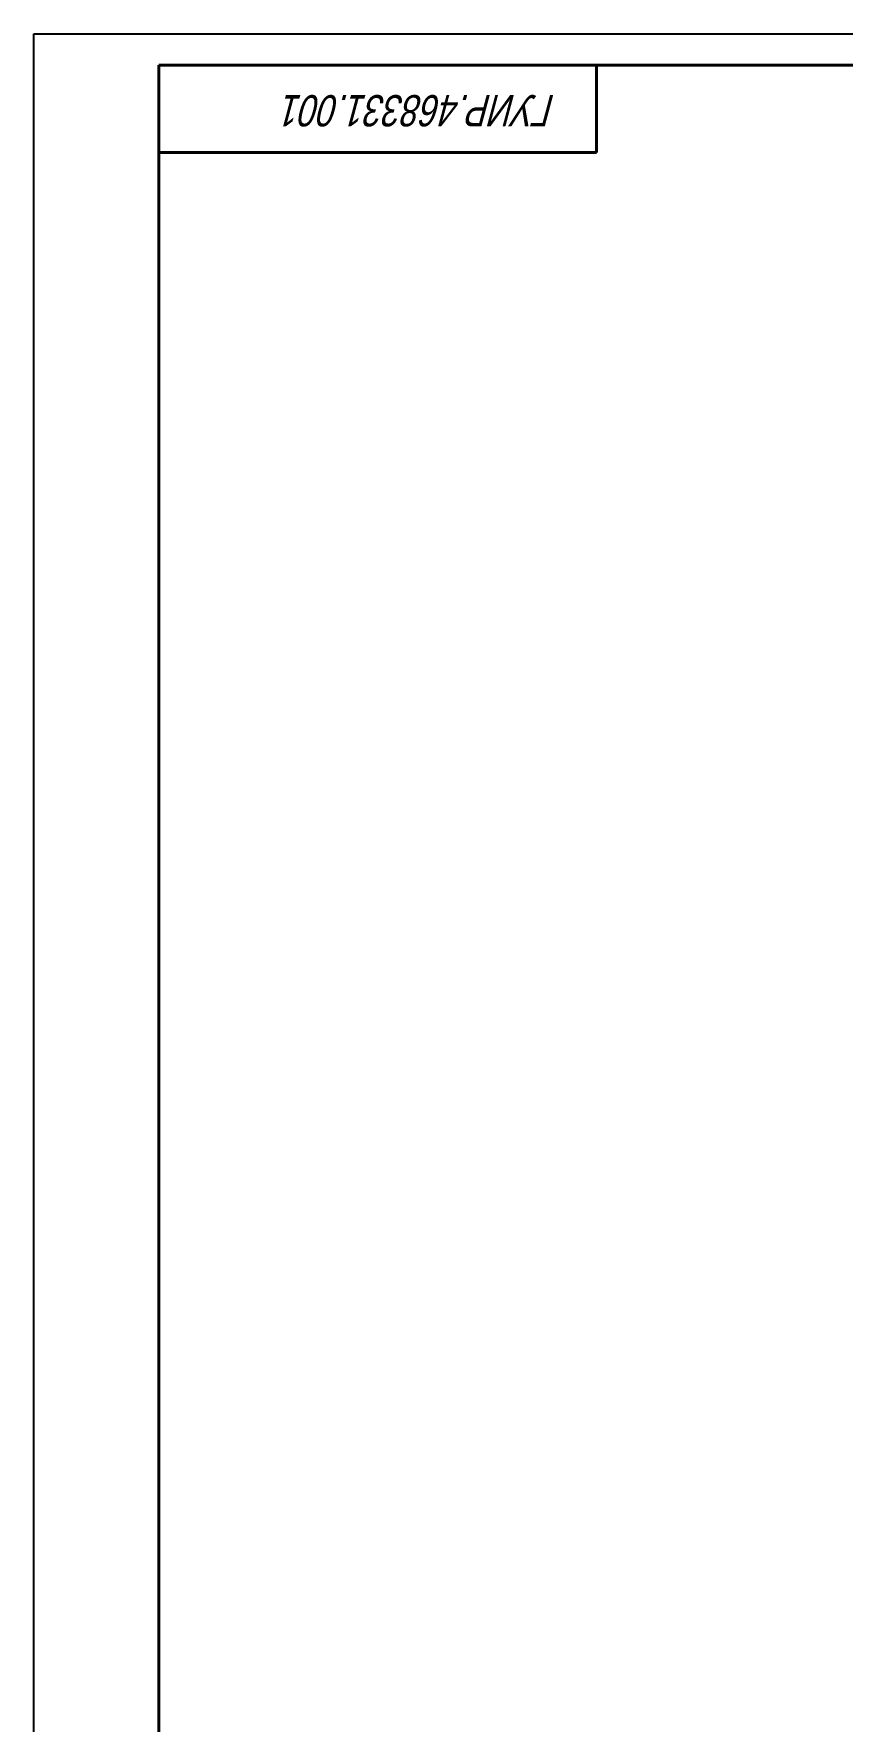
# Model space of a CAD drawing. Header units: millimetres. Extents: x 2232 to 4099, y 1467 to 2074.
# Drawn here: x 3258.2 to 3387.5, y 1791.1 to 2061.1 of the extents above; entities that cross this region are included whole.
import ezdxf

# ---------------------------------------------------------------- set-up
doc = ezdxf.new("R2010")
doc.units = ezdxf.units.MM
doc.layers.add('KONTUR', color=7, linetype='Continuous')
doc.layers.add('Основная', color=7, linetype='Continuous', lineweight=40)
doc.styles.get("Standard").update_dxf_attribs({"font": 'arial.ttf'})

msp = doc.modelspace()

# ---------------------------------------------------------------- linework, layer by layer
at = {"layer": 'KONTUR'}
for p, q in [((3258.169, 1467.057), (3258.169, 2061.057)), ((3258.169, 2061.057), (4099.169, 2061.057))]:
    msp.add_line(p, q, dxfattribs=at)
at = {"layer": 'Основная'}
for p, q in [((3278.169, 1512.057), (3278.169, 2056.057)), ((4094.169, 2056.057), (3278.169, 2056.057)), ((3348.169, 2042.057), (3348.169, 2056.057)), ((3348.169, 2042.057), (3278.169, 2042.057))]:
    msp.add_line(p, q, dxfattribs=at)

# ---------------------------------------------------------------- texts
at = {"color": 0, "insert": (3341.693, 2046.24), "char_height": 5, "attachment_point": 1, "rotation": 180}
msp.add_mtext_dynamic_manual_height_columns('{\\Fstandarteskd|c204;\\Q15;\\W0.8;\\C256;ГУИР.468331.001}', width=88.79746, gutter_width=50, heights=[0], dxfattribs=at)

doc.saveas('drawing.dxf')
